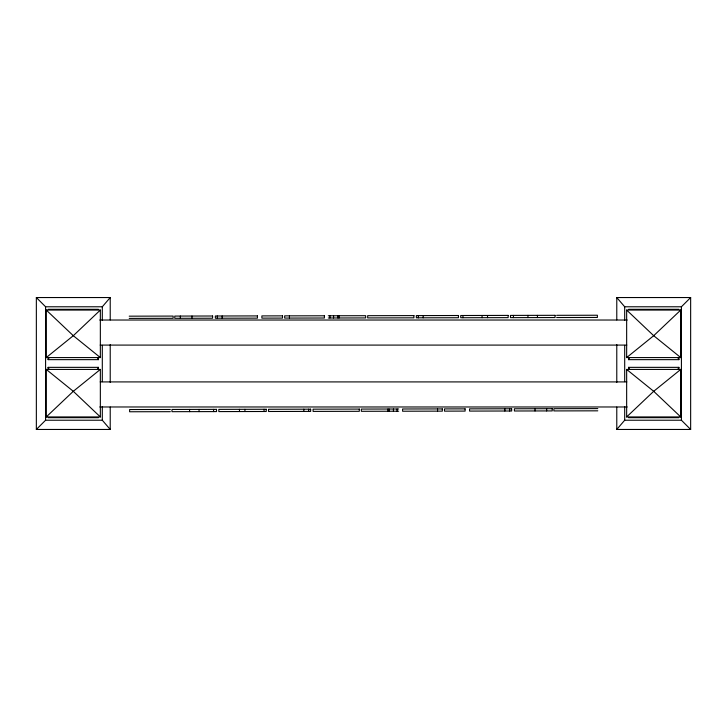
<?xml version="1.0" encoding="UTF-8"?>
<svg xmlns="http://www.w3.org/2000/svg" width="727" height="727" viewBox="0 0 727 727"><rect width="100%" height="100%" fill="white"/><g stroke="black" fill="none" stroke-linecap="round" stroke-linejoin="round"><path stroke-width="1.09" d="M98.454 357.411L98.454 359.647L48.118 359.647L49.109 357.666M97.463 369.334L98.454 367.353L48.118 367.353L48.118 369.589M678.882 357.411L678.882 359.647L628.546 359.647L629.537 357.666M677.891 369.334L678.882 367.353L628.546 367.353L628.546 369.589M102.307 320.389L102.307 306.776L110.222 297.543L36.35 297.543L36.35 429.457L110.222 429.457L110.222 407.075M616.778 319.925L616.778 297.543L690.65 297.543L690.65 429.457L616.778 429.457L624.693 420.224L624.693 406.611M36.35 429.457L45.583 420.224L45.583 306.776L36.35 297.543M690.65 429.457L681.417 420.224L681.417 306.776L690.65 297.543M100.344 310.065L73.3 335.701L46.255 357.575L46.228 310.065L100.344 310.065L100.344 357.575L46.228 357.575M46.255 416.935L73.3 391.299L100.344 369.425L100.344 416.935L46.228 416.935L46.228 369.425L100.344 369.425M626.656 416.935L653.7 391.299L680.745 369.425L680.772 416.935L626.656 416.935L626.656 369.425L680.772 369.425L680.745 416.935L653.7 391.299L626.656 369.425M626.656 357.575L653.7 335.701L680.745 310.065L680.772 357.575L626.656 357.575L626.656 310.065L680.772 310.065L680.745 357.575L653.7 335.701L626.656 310.065M129.215 316.172L173.135 316.081L173.135 318.308L129.215 318.399M328.286 315.772L365.663 315.7L365.663 317.926L328.286 317.999M556.646 315.318L597.385 315.236L597.385 317.454L556.646 317.535M170.354 409.465L129.615 409.546L129.615 411.764L170.354 411.682M398.714 409.001L361.337 409.074L361.337 411.3L398.714 411.228M597.785 408.601L553.865 408.692L553.865 410.919L597.785 410.828M45.583 306.776L102.307 306.776M616.778 297.543L624.693 306.776L681.417 306.776M48.118 309.311L98.454 309.311M628.546 309.311L678.882 309.311M99.772 320.025L627.228 320.025M100.162 345.089L626.838 345.089M100.162 381.911L626.838 381.911M99.772 406.975L627.228 406.975M48.118 417.689L98.454 417.689M628.546 417.689L678.882 417.689M45.583 420.224L102.307 420.224L110.222 429.457M624.693 420.224L681.417 420.224M100.344 357.575L73.3 335.701L46.255 310.065M46.255 369.425L73.3 391.299L100.344 416.935M677.891 357.666L678.882 359.647M628.546 367.353L629.537 369.334M97.463 357.666L98.454 359.647M48.118 367.353L49.109 369.334M546.649 408.71L546.659 410.928M537.444 315.354L537.444 317.581M535.017 408.728L535.027 410.955M527.947 315.373L527.947 317.599M513.435 315.4L513.435 317.626M509.672 408.783L509.672 411M504.847 408.792L504.856 411.019M487.517 315.454L487.526 317.681M482.065 315.463L482.074 317.69M462.954 315.5L462.963 317.726M437.545 408.928L437.545 411.146M423.159 315.582L423.159 317.808M418.334 315.591L418.343 317.817M397.078 409.01L397.078 411.228M393.443 409.01L393.443 411.237M389.109 409.019L389.118 411.246M387.927 409.028L387.936 411.246M339.064 315.754L339.073 317.972M337.882 315.754L337.891 317.981M333.557 315.763L333.557 317.99M329.922 315.772L329.922 317.99M308.657 409.183L308.666 411.409M303.841 409.192L303.841 411.418M289.455 315.854L289.455 318.072M264.037 409.274L264.046 411.5M244.926 409.31L244.935 411.537M239.474 409.319L239.483 411.546M222.144 315.981L222.153 318.208M217.328 316L217.328 318.217M213.565 409.374L213.565 411.6M199.053 409.401L199.053 411.627M191.973 316.045L191.983 318.272M189.556 409.419L189.556 411.646M180.341 316.072L180.351 318.29M678.882 367.353L678.882 369.589M628.546 357.411L628.546 359.647M624.693 306.776L624.693 320.389M624.693 345.352L624.693 381.648M616.778 344.553L616.778 382.447M616.778 407.075L616.778 429.457M110.222 297.543L110.222 319.925M110.222 344.553L110.222 382.447M102.307 345.352L102.307 381.648M102.307 406.611L102.307 420.224M98.454 367.353L98.454 369.589M48.118 357.411L48.118 359.647M212.602 316.009L174.771 316.081L174.771 318.308L212.611 318.226L212.602 316.009M257.431 315.918L215.328 316L215.337 318.226L257.44 318.135L257.431 315.918M282.512 315.863L261.884 315.909L261.893 318.126L282.521 318.09L282.512 315.863M324.406 315.782L284.666 315.863L284.666 318.081L324.406 318.008L324.406 315.782M413.917 315.6L367.689 315.691L367.698 317.917L413.917 317.826L413.917 315.6M458.437 315.509L416.335 315.6L416.344 317.817L458.446 317.735L458.437 315.509M508.146 315.409L460.745 315.509L460.745 317.735L508.155 317.635L508.146 315.409M555.037 315.318L510.481 315.409L510.481 317.635L555.037 317.545L555.037 315.318M216.519 409.365L171.963 409.455L171.963 411.682L216.519 411.591L216.519 409.365M266.255 409.265L218.845 409.365L218.854 411.591L266.255 411.491L266.255 409.265M310.656 409.183L268.554 409.265L268.563 411.491L310.665 411.4L310.656 409.183M359.302 409.083L313.083 409.174L313.083 411.4L359.311 411.309L359.302 409.083M442.334 408.919L402.594 408.992L402.594 411.218L442.334 411.137L442.334 408.919M465.107 408.874L444.479 408.91L444.488 411.137L465.116 411.091L465.107 408.874M511.663 408.774L469.56 408.865L469.569 411.082L511.672 411L511.663 408.774M552.229 408.692L514.389 408.774L514.398 410.991L552.229 410.919L552.229 408.692"/></g></svg>
